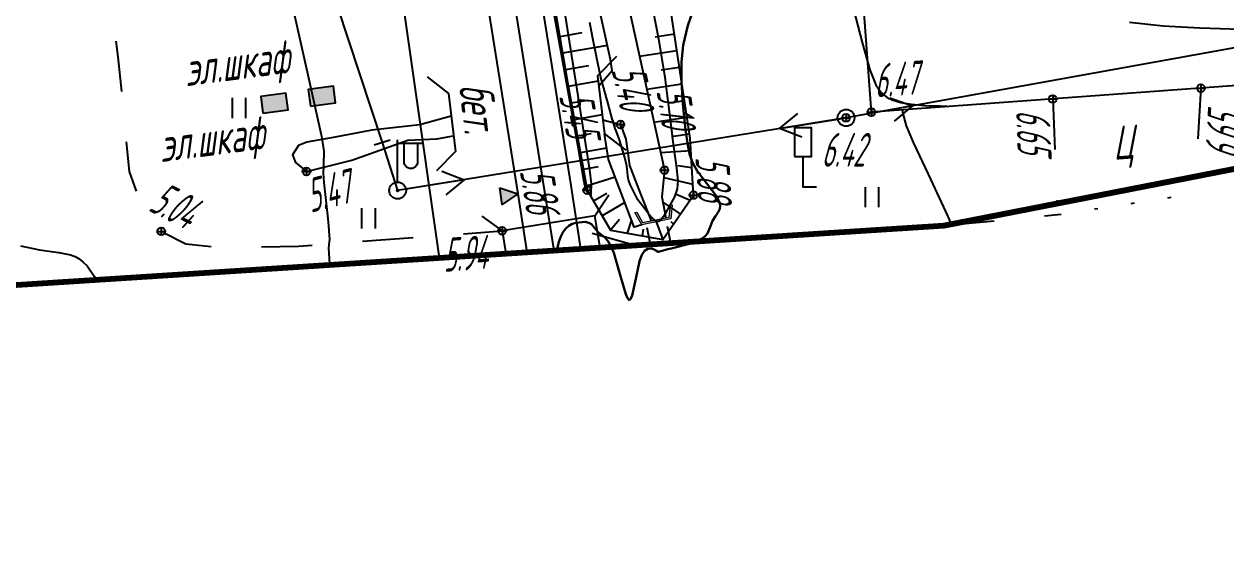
# Model space of a CAD drawing. Extents: x 1233805 to 1234355, y 654698 to 655114.
# Drawn here: x 1234149.97 to 1234185.61, y 654701.92 to 654717.66 of the extents above; entities that cross this region are included whole.
import ezdxf

# ---------------------------------------------------------------- set-up
doc = ezdxf.new("R2010")
doc.units = 0
for name, pattern in [('DASHED', [0.75, 0.5, -0.25]), ('ИИDash_15_15', [3, 1.5, -1.5]), ('ИИDot', [1, 0, -1])]:
    doc.linetypes.add(name, pattern=pattern)
for name, color, linetype, lineweight in [('ИИ_ГИДРОГРАФИЯ', 3, 'Continuous', 25), ('ИИ_ГОРИЗОНТАЛИ_ОСН', 32, 'Continuous', 25), ('ИИ_ГОРИЗОНТАЛИ_УТОЛЩ', 32, 'Continuous', 30), ('ИИ_ДОРОГИ_АД', 7, 'Continuous', 25), ('ИИ_ДОРОГИ_ЖД', 7, 'Continuous', 25), ('ИИ_КАБЕЛЬ_СВЯЗИ', 212, 'Continuous', 25), ('ИИ_ЛЭП_НН', 250, 'Continuous', 25), ('ИИ_ОБОРУДОВАНИЕ', 250, 'Continuous', 25), ('ИИ_ОТКОС', 7, 'Continuous', 25), ('ИИ_ОТМЕТКИ', 7, 'Continuous', 25), ('ИИ_СООРУЖЕНИЕ', 7, 'Continuous', 25), ('ИИ_СТРОЕНИЕ', 7, 'Continuous', 25), ('ИИ_УГОДЬЯ', 7, 'Continuous', 25), ('ИИ_ЭЛЕКТРОКАБЕЛЬ_НН', 240, 'Continuous', 25)]:
    doc.layers.add(name, color=color, linetype=linetype, lineweight=lineweight)
doc.layers.add('Оформление точек', color=7, linetype='Continuous')
doc.styles.add('VNIPISIMPLEXCUR', font='simplex.shx', dxfattribs={"width": 0.8, "oblique": 15})
doc.styles.add('ГОСТ 2.304 КУРСИВ', font='cs_gost2304.shx', dxfattribs={"oblique": 15})
doc.linetypes.add('ИИ051193', pattern='A,4,-2,[22,3dservice.shx,S=1,R=0,X=0,Y=0],8,[22,3dservice.shx,S=1,R=180,X=0,Y=0],-2,4', length=20)
doc.linetypes.add('ИИ05133', pattern='A,4,[4,3dservice.shx,S=0.7,R=0,X=0,Y=0],4,-2', length=10)
doc.linetypes.add('ИИ05155', pattern='A,0,[41,3dservice.shx,S=3,R=0,X=0,Y=0],-12', length=12)
doc.linetypes.add('ИИ052801П', pattern='A,2,[39,3dservice.shx,S=0.8,R=0,X=0,Y=0],2', length=4)

# ---------------------------------------------------------------- blocks, each defined once
blk = doc.blocks.new('ИИ05401')
at = {"color": 0, "linetype": 'Continuous', "lineweight": 25}
for points in [[(-0.4, 1.2), (-0.4, 0)], [(0.4, 1.2), (0.4, 0)]]:
    blk.add_lwpolyline(points, dxfattribs=at)
blk = doc.blocks.new('ИИ0511015')
at = {"linetype": 'Continuous', "lineweight": 25}
blk.add_hatch(color=0, dxfattribs=at).paths.add_polyline_path([(-0.05, 0, 1), (0.05, 0, 1)])
at = {"color": 0, "linetype": 'Continuous', "lineweight": 25, "flags": 128}
for points in [[(0, 0.5), (0, 3)], [(0, 2.806), (1.5, 2.806)], [(1.184, 2.806), (1.184, 1.706), (1.174, 1.617), (1.144, 1.532), (1.096, 1.456), (1.033, 1.393), (0.957, 1.345), (0.873, 1.316), (0.784, 1.306), (0.695, 1.316), (0.61, 1.345), (0.534, 1.393), (0.471, 1.456), (0.423, 1.532), (0.394, 1.617), (0.384, 1.706), (0.384, 2.806)]]:
    blk.add_lwpolyline(points, dxfattribs=at)
at = {"color": 0, "linetype": 'Continuous', "lineweight": 25}
for radius in [0.5, 0.05]:
    blk.add_circle((0, 0), radius, dxfattribs=at)
blk = doc.blocks.new('323_3b_огол_тр_тип_2')
blk.add_hatch(color=0).paths.add_polyline_path([(0, -0.8758), (0, 0.87532), (-0.800013, 1.129863), (-0.800013, 1.024913), (-0.120011, 0.808554), (-0.120011, -0.808534), (-0.800013, -1.024893), (-0.800013, -1.130343)])
at = {"color": 0, "linetype": 'Continuous', "lineweight": 13, "flags": 128}
blk.add_lwpolyline([(-0.8, 1.129846), (0, 0.8753), (0, -0.875815), (-0.8, -1.13036), (-0.8, -1.024906), (-0.12, -0.808542), (-0.12, 0.808542), (-0.8, 1.024906), (-0.8, 1.129846)], close=True, dxfattribs=at)
blk = doc.blocks.new('ИИ051081')
at = {"linetype": 'Continuous', "lineweight": 25}
blk.add_hatch(color=0, dxfattribs=at).paths.add_polyline_path([(-0.05, 0, 1), (0.05, 0, 1)])
at = {"color": 0, "linetype": 'Continuous', "lineweight": 25}
for radius in [0.5, 0.05]:
    blk.add_circle((0, 0), radius, dxfattribs=at)
blk = doc.blocks.new('ИИ052063')
at = {"color": 0, "linetype": 'Continuous', "lineweight": 25, "flags": 128}
blk.add_lwpolyline([(-0.5, 1.8), (-0.5, 1.8), (0.5, 1.8), (0.5, 1.8), (0.5, 3.5), (0.5, 3.5), (-0.5, 3.5), (-0.5, 3.5)], close=True, dxfattribs=at)
blk.add_lwpolyline([(0, 1.8), (0, 0), (0.8, 0)], dxfattribs=at)
blk = doc.blocks.new('ИИ051144')
at = {"color": 0, "linetype": 'Continuous', "lineweight": 25, "flags": 128}
for points in [[(4, 0), (0, 0)], [(2.775, 0.707), (4, 0), (2.775, -0.707)]]:
    blk.add_lwpolyline(points, dxfattribs=at)
blk = doc.blocks.new('ИИ05113')
at = {"linetype": 'Continuous'}
blk.add_hatch(color=0, dxfattribs=at).paths.add_polyline_path([(-0.75, -0.036), (0.75, -0.036), (0.75, 0.964), (-0.75, 0.964)])
at = {"color": 0, "linetype": 'Continuous'}
blk.add_lwpolyline([(-0.75, -0.036), (0.75, -0.036), (0.75, 0.964), (-0.75, 0.964)], close=True, dxfattribs=at)
at = {"style": 'VNIPISIMPLEXCUR', "oblique": 15, "width": 0.8}
blk.add_attdef('NAME', (1.461, -0.036), '', height=2, dxfattribs=at)
blk = doc.blocks.new('ИИ05116')
at = {"color": 0, "linetype": 'Continuous', "lineweight": 25, "flags": 128}
for points in [[(3, 0), (0, 0)], [(3, 0.5), (3, -0.5)]]:
    blk.add_lwpolyline(points, dxfattribs=at)
blk = doc.blocks.new('PICKET')
at = {"color": 0, "linetype": 'Continuous', "lineweight": 25}
for p, q in [((-0.23, 0), (0.23, 0)), ((0, 0.23), (0, -0.23))]:
    blk.add_line(p, q, dxfattribs=at)
blk.add_circle((0, 0), 0.23, dxfattribs=at)
at = {"color": 0, "linetype": 'Continuous', "style": 'VNIPISIMPLEXCUR', "oblique": 15, "width": 0.8}
blk.add_attdef('OTMETKA', (1.25, 0.3), '', height=2, dxfattribs=at)
at = {"color": 8, "linetype": 'Continuous', "style": 'VNIPISIMPLEXCUR', "oblique": 15, "width": 0.8, "flags": 1}
blk.add_attdef('NOMER', (1.25, -2.7), '', height=2, dxfattribs=at)
blk = doc.blocks.new('ИИ05025')
at = {"linetype": 'Continuous', "lineweight": 25}
blk.add_hatch(color=0, dxfattribs=at).paths.add_polyline_path([(0.5, 1), (0, 0), (-0.5, 1)])
at = {"color": 0, "linetype": 'Continuous', "lineweight": 25}
blk.add_lwpolyline([(0.5, 1), (0, 0), (-0.5, 1)], close=True, dxfattribs=at)
at = {"color": 0, "linetype": 'Continuous', "style": 'VNIPISIMPLEXCUR', "oblique": 15, "width": 0.8}
blk.add_attdef('HEIGHT', (1.2, 0), '', height=2, dxfattribs=at)

msp = doc.modelspace()

# ---------------------------------------------------------------- linework, layer by layer
at = {"layer": 'ИИ_ГИДРОГРАФИЯ', "elevation": 5.191, "flags": 128}
msp.add_lwpolyline([(1234167.014, 654715.831), (1234167.412, 654716.284), (1234167.36, 654716.607), (1234166.143, 654722.113), (1234164.976, 654731.638), (1234163.811, 654742.388), (1234162.235, 654755.44), (1234160.213, 654769.898), (1234160.473, 654771.042), (1234161.596, 654770.267), (1234162.446, 654759.987), (1234163.733, 654751.478), (1234164.789, 654742.786), (1234167.084, 654725.711), (1234167.402, 654720.453), (1234168.96, 654713.325), (1234168.888, 654712.54), (1234169.003, 654711.917)], dxfattribs=at)
at = {"layer": 'ИИ_ГИДРОГРАФИЯ', "flags": 128}
for points in [[(1234162.636, 654714.927), (1234161.707, 654714.672), (1234160.281, 654714.508), (1234159.199, 654714.309), (1234158.354, 654714.16), (1234158.113, 654714.054), (1234157.929, 654713.784), (1234158.021, 654713.55), (1234158.347, 654713.288), (1234159.688, 654713.628), (1234161.351, 654714.217), (1234162.21, 654714.253), (1234162.706, 654714.343)], [(1234167.135, 654714.817), (1234167.655, 654714.681), (1234167.82, 654714.244), (1234167.929, 654713.464), (1234168.263, 654712.597), (1234168.566, 654711.826)]]:
    msp.add_lwpolyline(points, dxfattribs=at)
at = {"layer": 'ИИ_ГОРИЗОНТАЛИ_ОСН', "flags": 128}
for points, elevation in [([(1234165.73, 654719.723), (1234166.419, 654715.339), (1234166.469, 654715.029), (1234166.74, 654713.338), (1234166.791, 654712.919), (1234166.786, 654712.838), (1234166.779, 654712.71), (1234166.782, 654712.641), (1234166.778, 654712.561), (1234166.778, 654712.561), (1234166.706, 654712.631), (1234166.696, 654712.645), (1234166.694, 654712.647), (1234166.639, 654712.752), (1234166.584, 654712.975), (1234166.415, 654713.961), (1234166.415, 654713.961), (1234165.95, 654716.543), (1234165.871, 654716.982), (1234164.245, 654725.925)], 5.5), ([(1234157.219, 654721.346), (1234158.167, 654717.125), (1234158.388, 654716.157), (1234158.779, 654714.379), (1234158.788, 654714.334), (1234158.8, 654714.276), (1234158.862, 654713.888), (1234158.851, 654713.462), (1234158.85, 654713.446), (1234158.845, 654713.24), (1234158.864, 654712.958), (1234158.95, 654712.158), (1234158.991, 654711.793), (1234159.026, 654711.274), (1234159.015, 654711.21), (1234158.997, 654711.011), (1234159.032, 654710.547), (1234159.035, 654710.518)], 5.5), ([(1234173.993, 654720.312), (1234174.822, 654717.107), (1234175.05, 654716.299), (1234175.226, 654715.86), (1234175.323, 654715.704), (1234175.432, 654715.582), (1234175.561, 654715.486), (1234175.717, 654715.411), (1234175.969, 654715.335), (1234176.29, 654715.281), (1234176.674, 654715.247), (1234177.145, 654715.231), (1234177.259, 654715.229), (1234177.331, 654715.223), (1234177.303, 654715.213), (1234176.941, 654715.181), (1234176.812, 654715.172), (1234176.77, 654715.169), (1234176.764, 654715.168), (1234176.757, 654715.168)], 6.5), ([(1234168.536, 654718.492), (1234168.788, 654717.218), (1234168.968, 654716.071), (1234169.159, 654714.592), (1234169.212, 654714.164), (1234169.305, 654713.47), (1234169.359, 654713.007), (1234169.341, 654712.769), (1234169.261, 654712.54), (1234169.064, 654712.181), (1234169.029, 654712.123), (1234168.971, 654712.018), (1234168.936, 654711.955), (1234168.858, 654711.851), (1234168.788, 654711.805), (1234168.717, 654711.817), (1234168.627, 654711.886), (1234168.625, 654711.887), (1234168.62, 654711.892), (1234168.501, 654712.02), (1234168.43, 654712.114), (1234168.305, 654712.274), (1234168.266, 654712.316), (1234168.169, 654712.45), (1234167.949, 654712.901), (1234167.897, 654713.036), (1234167.876, 654713.152), (1234167.863, 654713.271), (1234167.843, 654713.445), (1234167.785, 654713.704), (1234167.624, 654714.23), (1234167.526, 654714.489), (1234167.497, 654714.559), (1234167.426, 654714.807), (1234167.425, 654714.808), (1234167.285, 654715.333), (1234167.242, 654715.473), (1234167.064, 654716.117), (1234166.825, 654717.279), (1234166.824, 654717.283), (1234166.744, 654717.7)], 5.5), ([(1234182.748, 654717.717), (1234183.746, 654717.61), (1234184.839, 654717.542), (1234186.045, 654717.51)], 7), ([(1234176.01, 654715.113), (1234176.031, 654715.008), (1234176.133, 654714.642), (1234176.346, 654714.123), (1234176.778, 654713.21), (1234177.369, 654711.953), (1234177.459, 654711.725)], 6.5), ([(1234149.868, 654711.087), (1234150.432, 654710.965), (1234150.989, 654710.884), (1234151, 654710.882), (1234151.346, 654710.818), (1234151.482, 654710.766), (1234151.606, 654710.696), (1234151.726, 654710.603), (1234151.84, 654710.487), (1234152.052, 654710.183), (1234152.107, 654710.074)], 5)]:
    msp.add_lwpolyline(points, dxfattribs=dict(at, elevation=elevation))
at = {"layer": 'ИИ_ГОРИЗОНТАЛИ_УТОЛЩ', "elevation": 6, "flags": 128}
msp.add_lwpolyline([(1234169.898, 654718.323), (1234169.652, 654717.611), (1234169.52, 654717.034), (1234169.469, 654716.528), (1234169.463, 654715.945), (1234169.501, 654715.289), (1234169.585, 654714.526), (1234169.652, 654714.065), (1234169.717, 654713.767), (1234169.805, 654713.53), (1234169.931, 654713.309), (1234170.211, 654712.942), (1234170.474, 654712.6), (1234170.591, 654712.381), (1234170.611, 654712.278), (1234170.599, 654712.179), (1234170.558, 654712.082), (1234170.476, 654711.962), (1234170.387, 654711.828), (1234170.328, 654711.667), (1234170.237, 654711.447), (1234170.171, 654711.369), (1234170.083, 654711.302), (1234169.939, 654711.228), (1234169.742, 654711.156), (1234169.161, 654711.007), (1234169.066, 654710.985), (1234168.785, 654710.907), (1234168.777, 654710.903), (1234168.725, 654710.932), (1234168.724, 654710.933), (1234168.66, 654710.976), (1234168.574, 654711.002), (1234168.465, 654710.999), (1234168.373, 654710.937), (1234168.293, 654710.813), (1234168.224, 654710.626), (1234168.113, 654710.11), (1234168.002, 654709.607), (1234167.956, 654709.502), (1234167.911, 654709.478), (1234167.866, 654709.529), (1234167.813, 654709.653), (1234167.662, 654710.182), (1234167.46, 654710.872), (1234167.375, 654711.072), (1234167.28, 654711.231), (1234167.176, 654711.352), (1234167.048, 654711.452), (1234166.995, 654711.49), (1234166.887, 654711.62), (1234166.796, 654711.729), (1234166.714, 654711.77), (1234166.607, 654711.791), (1234166.343, 654711.77), (1234166.221, 654711.734), (1234166.121, 654711.68), (1234166.033, 654711.601), (1234165.955, 654711.497), (1234165.887, 654711.365), (1234165.828, 654711.204), (1234165.773, 654710.949)], dxfattribs=at)
at = {"layer": 'ИИ_ДОРОГИ_АД', "linetype": 'ИИDash_15_15', "flags": 128}
for points in [[(1234126.689, 654829.676), (1234127.329, 654829.972), (1234126.461, 654834.29), (1234126.777, 654834.512), (1234127.586, 654835.242), (1234127.29, 654837.879), (1234127.963, 654838.038), (1234125.426, 654845.827), (1234121.162, 654859.631), (1234118.578, 654867.881), (1234117.484, 654867.484), (1234116.967, 654867.881), (1234114.14, 654876.439), (1234115.869, 654876.956), (1234115.273, 654879.282), (1234114.57, 654879.467), (1234113.645, 654880.942), (1234113.021, 654884.241), (1234113.94, 654884.788), (1234112.99, 654888.387), (1234114.879, 654888.946), (1234116.065, 654888.425), (1234118.629, 654878.4), (1234120.638, 654871.643), (1234123.012, 654863.843), (1234125.938, 654854.842), (1234128.862, 654845.213), (1234131.822, 654836.098), (1234135.471, 654824.271), (1234140.427, 654806.922), (1234142.885, 654797.638), (1234146.516, 654784.081), (1234150.041, 654771.441), (1234150.666, 654769.382), (1234150.897, 654767.608), (1234151.142, 654764.927), (1234152.168, 654751.971), (1234152.086, 654749.149), (1234150.241, 654749.149), (1234149.545, 654748.878), (1234149.287, 654747.691), (1234149.485, 654744.069), (1234150.31, 654734.021), (1234151.83, 654725.792), (1234152.363, 654719.609), (1234152.756, 654716.684), (1234153.087, 654713.292), (1234153.459, 654712.216), (1234154.038, 654711.513), (1234154.765, 654711.141), (1234155.983, 654711.024), (1234158.109, 654711.076), (1234164.149, 654711.529)], [(1234184.869, 654715.758), (1234184.711, 654713.142)], [(1234180.475, 654715.438), (1234180.609, 654712.34)], [(1234177.241, 654711.682), (1234180.624, 654712.012)], [(1234166.822, 654711.461), (1234167.956, 654711.147), (1234168.526, 654711.125)]]:
    msp.add_lwpolyline(points, dxfattribs=at)
at = {"layer": 'ИИ_ДОРОГИ_АД', "linetype": 'ИИDot', "flags": 128}
msp.add_lwpolyline([(1234180.624, 654712.012), (1234184.64, 654712.623)], dxfattribs=at)
at = {"layer": 'ИИ_ДОРОГИ_ЖД', "linetype": 'ИИ05155', "flags": 128}
msp.add_lwpolyline([(1234116.703, 654895.026), (1234117.884, 654890.683), (1234120.817, 654880.456), (1234125.957, 654863.155), (1234128.162, 654855.915), (1234130.565, 654847.997), (1234134.692, 654834.066), (1234138.925, 654819.41), (1234140.64, 654813.158), (1234144.287, 654799.907), (1234148.569, 654784.148), (1234151.118, 654774.862), (1234155.195, 654760.234), (1234157.779, 654750.92), (1234158.424, 654748.494), (1234159.125, 654745.799), (1234160.408, 654740.598), (1234161.345, 654736.214), (1234161.965, 654733.178), (1234162.686, 654729.383), (1234163.478, 654724.756), (1234165.395, 654712.747), (1234165.679, 654710.943)], dxfattribs=at)
at = {"layer": 'ИИ_ДОРОГИ_ЖД'}
for points in [[(1234117.47, 654895.234), (1234118.65, 654890.897), (1234121.58, 654880.679), (1234126.719, 654863.384), (1234128.922, 654856.146), (1234131.326, 654848.225), (1234135.455, 654834.29), (1234139.69, 654819.626), (1234141.407, 654813.368), (1234145.054, 654800.116), (1234149.336, 654784.357), (1234151.885, 654775.074), (1234155.961, 654760.446), (1234158.547, 654751.124), (1234159.193, 654748.696), (1234159.896, 654745.994), (1234161.183, 654740.776), (1234162.124, 654736.377), (1234162.745, 654733.332), (1234163.469, 654729.525), (1234164.263, 654724.886), (1234166.18, 654712.872), (1234166.476, 654710.994)], [(1234115.936, 654894.817), (1234117.118, 654890.469), (1234120.054, 654880.233), (1234125.196, 654862.926), (1234127.401, 654855.683), (1234129.803, 654847.769), (1234133.929, 654833.843), (1234138.159, 654819.195), (1234139.873, 654812.948), (1234143.52, 654799.697), (1234147.802, 654783.938), (1234150.352, 654774.65), (1234154.429, 654760.021), (1234157.011, 654750.716), (1234157.656, 654748.292), (1234158.355, 654745.603), (1234159.633, 654740.419), (1234160.567, 654736.052), (1234161.185, 654733.024), (1234161.904, 654729.242), (1234162.694, 654724.626), (1234164.61, 654712.623), (1234164.882, 654710.892)], [(1234166.899, 654711.97), (1234167.314, 654712.592)], [(1234163.544, 654711.967), (1234164.149, 654711.529)], [(1234167.05, 654711.03), (1234166.899, 654711.97), (1234164.149, 654711.529), (1234164.258, 654710.852)]]:
    msp.add_lwpolyline(points, dxfattribs=at)
at = {"layer": 'ИИ_КАБЕЛЬ_СВЯЗИ', "linetype": 'ИИ05133', "flags": 128}
msp.add_lwpolyline([(1234093.557, 654957.838), (1234120.737, 654959.921), (1234136.158, 654888.894), (1234151.947, 654813.869), (1234159.658, 654769.277), (1234148.525, 654766.836), (1234160.687, 654721.894), (1234162.284, 654710.725)], dxfattribs=at)
at = {"layer": 'ИИ_ЛЭП_НН', "flags": 128}
msp.add_lwpolyline([(1234210.181, 654726.963), (1234193.271, 654718.285), (1234174.346, 654714.88), (1234161.049, 654712.723)], dxfattribs=at)
at = {"layer": 'ИИ_ОТКОС'}
for p, q in [((1234166.508, 654717.396, 5.71), (1234165.855, 654717.283, 5.71)), ((1234168.684, 654717.283, 5.71), (1234169.254, 654717.369, 5.71)), ((1234167.269, 654717.019, 5.71), (1234165.939, 654716.791, 5.71)), ((1234168.221, 654716.708, 5.71), (1234169.328, 654716.875, 5.71)), ((1234166.704, 654716.415, 5.71), (1234166.024, 654716.298, 5.71)), ((1234168.865, 654716.3, 5.71), (1234169.403, 654716.381, 5.71)), ((1234166.998, 654715.967, 5.71), (1234166.11, 654715.806, 5.71)), ((1234168.434, 654715.729, 5.71), (1234169.477, 654715.886, 5.71)), ((1234166.686, 654715.397, 5.71), (1234166.199, 654715.314, 5.71)), ((1234169.047, 654715.316, 5.71), (1234169.552, 654715.392, 5.71)), ((1234167.116, 654714.972, 5.71), (1234166.288, 654714.822, 5.71)), ((1234168.648, 654714.75, 5.71), (1234169.626, 654714.898, 5.71)), ((1234166.787, 654714.404, 5.71), (1234166.377, 654714.33, 5.71)), ((1234169.228, 654714.332, 5.71), (1234169.701, 654714.403, 5.71)), ((1234167.247, 654713.98, 5.71), (1234166.466, 654713.838, 5.71)), ((1234168.845, 654713.852, 5.71), (1234169.742, 654713.906, 5.71)), ((1234167, 654713.427, 5.71), (1234166.556, 654713.346, 5.71)), ((1234169.362, 654713.468, 5.71), (1234169.772, 654713.407, 5.71)), ((1234167.497, 654713.119, 5.71), (1234166.645, 654712.855, 5.71)), ((1234168.94, 654713.108, 5.71), (1234169.801, 654712.908, 5.71)), ((1234167.253, 654712.64, 5.71), (1234166.857, 654712.408, 5.71)), ((1234169.29, 654712.624, 5.71), (1234169.719, 654712.44, 5.71)), ((1234167.783, 654712.371, 5.71), (1234167.109, 654711.977, 5.71)), ((1234168.917, 654712.383, 5.71), (1234169.436, 654712.027, 5.71)), ((1234167.624, 654711.868, 5.71), (1234167.361, 654711.545, 5.71)), ((1234167.982, 654711.851, 5.71), (1234167.853, 654711.458, 5.71)), ((1234168.72, 654711.797), (1234168.917, 654711.269, 5.71)), ((1234169.148, 654711.807, 5.71), (1234169.228, 654711.724, 5.71)), ((1234168.332, 654711.582, 5.71), (1234168.296, 654711.379, 5.71))]:
    msp.add_line(p, q, dxfattribs=at)
at = {"layer": 'ИИ_ОТКОС', "elevation": 5.71}
msp.add_lwpolyline([(1234161.289, 654749.082), (1234161.955, 654743.008), (1234162.953, 654736.974), (1234164.006, 654728.909), (1234165.047, 654721.989), (1234166.086, 654715.938), (1234166.667, 654712.732), (1234167.361, 654711.545), (1234167.361, 654711.545), (1234168.917, 654711.269), (1234169.82, 654712.588), (1234169.72, 654714.275), (1234168.766, 654720.606), (1234168.199, 654726.322), (1234167.782, 654731.332), (1234166.431, 654739.012), (1234165.444, 654747.256), (1234164.923, 654758.818)], dxfattribs=at)
at = {"layer": 'ИИ_СООРУЖЕНИЕ', "linetype": 'DASHED'}
for p, q in [((1234169.154, 654711.165), (1234169.015, 654711.856)), ((1234168.549, 654711.126), (1234168.426, 654711.738))]:
    msp.add_line(p, q, dxfattribs=at)
at = {"layer": 'ИИ_СООРУЖЕНИЕ', "flags": 128}
for points in [[(1234167.54, 654716.699), (1234166.98, 654716.124), (1234167.183, 654714.408), (1234167.82, 654713.918)], [(1234161.92, 654716.089), (1234162.557, 654715.599), (1234162.76, 654713.883), (1234162.199, 654713.308)]]:
    msp.add_lwpolyline(points, dxfattribs=at)
at = {"layer": 'ИИ_СООРУЖЕНИЕ', "linetype": 'ИИ052801П', "flags": 128}
msp.add_lwpolyline([(1234168.292, 654711.707), (1234168.063, 654711.64), (1234167.298, 654713.64), (1234167.183, 654714.408)], dxfattribs=at)
at = {"layer": 'ИИ_СТРОЕНИЕ'}
msp.add_lwpolyline([(1234174.532, 654722.794), (1234189.165, 654723.859), (1234190.781, 654723.977), (1234191.345, 654716.23), (1234175.096, 654715.047)], close=True, dxfattribs=at)
at = {"layer": 'ИИ_ЭЛЕКТРОКАБЕЛЬ_НН', "linetype": 'ИИ051193', "flags": 128}
msp.add_lwpolyline([(1234152.228, 654739.488), (1234160.587, 654714.15)], dxfattribs=at)
at = {"layer": 'Оформление точек', "color": 41, "lineweight": 80}
msp.add_lwpolyline([(1234024.617, 654701.92), (1234177.241, 654711.682), (1234295.345, 654734.761), (1234323.422, 654753.319), (1234327.972, 654819.626), (1234312.866, 654855.488), (1234309.369, 654887.84), (1234283.108, 654912.091), (1234263.065, 654936.588)], dxfattribs=at)

# ---------------------------------------------------------------- block references
at = {"layer": 'ИИ_ДОРОГИ_АД', "xscale": 0.5, "yscale": 0.5, "zscale": 0.5}
msp.add_blockref('ИИ052063', (1234173.068, 654712.832), dxfattribs=at)
at = {"layer": 'ИИ_ДОРОГИ_ЖД'}
ref = msp.add_blockref('ИИ05025', (1234164.611, 654712.624, 5.857), dxfattribs=dict(at, xscale=0.4999999999999993, yscale=0.4999999999999993, zscale=0.4999999999999993, rotation=97.99042930734056))
ref.add_attrib('OTMETKA', '5.86', (1234164.669, 654713.296, 5.857), dxfattribs={"layer": '0', "linetype": 'Continuous', "height": 1, "rotation": 278.933, "style": 'ГОСТ 2.304 КУРСИВ', "oblique": 15, "width": 0.65})
at = {"layer": 'ИИ_ЛЭП_НН'}
for name, p, xscale, yscale, zscale, rotation in [('ИИ051144', (1234174.346, 654714.88), 0.4999999999999997, 0.4999999999999997, 0.4999999999999997, 10.19879772326805), ('ИИ051144', (1234174.346, 654714.88), 0.4999999999999997, 0.4999999999999997, 0.4999999999999997, 189.213010418366), ('ИИ05116', (1234161.049, 654712.723), 0.4999999999999998, 0.4999999999999998, 0.4999999999999998, 107.9375787466598), ('ИИ051144', (1234161.049, 654712.723), 0.4999999999999997, 0.4999999999999997, 0.4999999999999997, 9.213010418425382)]:
    msp.add_blockref(name, p, dxfattribs=dict(at, xscale=xscale, yscale=yscale, zscale=zscale, rotation=rotation))
at = {"layer": 'ИИ_ЛЭП_НН', "xscale": 0.5, "yscale": 0.5, "zscale": 0.5}
for name, p in [('ИИ051081', (1234174.346, 654714.88, -11.67)), ('ИИ0511015', (1234161.049, 654712.723, -11.67))]:
    msp.add_blockref(name, p, dxfattribs=at)
at = {"layer": 'ИИ_ОБОРУДОВАНИЕ'}
ref = msp.add_blockref('ИИ05113', (1234158.833, 654715.29, 3.152), dxfattribs=dict(at, xscale=0.4999999999999999, yscale=0.4999999999999999, zscale=0.4999999999999999, rotation=7.430057394839198))
ref.add_attrib('NAME', 'эл.шкаф', (1234154.79, 654715.814, 3.152), dxfattribs={"layer": '0', "height": 1, "rotation": 7.4301, "style": 'ГОСТ 2.304 КУРСИВ', "oblique": 15, "width": 0.8})
ref = msp.add_blockref('ИИ05113', (1234157.424, 654715.084, 3.152), dxfattribs=dict(at, xscale=0.4999999999999999, yscale=0.4999999999999999, zscale=0.4999999999999999, rotation=7.430057394839198))
ref.add_attrib('NAME', 'эл.шкаф', (1234154.044, 654713.564, 3.152), dxfattribs={"layer": '0', "height": 1, "rotation": 7.4301, "style": 'ГОСТ 2.304 КУРСИВ', "oblique": 15, "width": 0.8})
at = {"layer": 'ИИ_ОТМЕТКИ'}
ref = msp.add_blockref('PICKET', (1234175.096, 654715.047, 6.47), dxfattribs=dict(at, xscale=0.5, yscale=0.5, zscale=0.5))
ref.add_attrib('OTMETKA', '6.47', (1234175.204, 654715.478, 6.47), dxfattribs={"layer": '0', "color": 0, "linetype": 'Continuous', "height": 1, "rotation": 4.1648, "style": 'ГОСТ 2.304 КУРСИВ', "oblique": 15, "width": 0.65})
ref = msp.add_blockref('PICKET', (1234167.655, 654714.681, 5.403), dxfattribs=dict(at, xscale=0.5, yscale=0.5, zscale=0.5))
ref.add_attrib('OTMETKA', '5.40', (1234167.386, 654716.303, 5.403), dxfattribs={"layer": '0', "color": 0, "linetype": 'Continuous', "height": 1, "rotation": 282.3295, "style": 'ГОСТ 2.304 КУРСИВ', "oblique": 15, "width": 0.65})
ref = msp.add_blockref('PICKET', (1234184.869, 654715.758, 6.65), dxfattribs=dict(at, xscale=0.5, yscale=0.5, zscale=0.5))
ref.add_attrib('OTMETKA', '6.65', (1234185.99, 654713.643, 6.65), dxfattribs={"layer": '0', "color": 0, "linetype": 'Continuous', "height": 1, "rotation": 86.543, "style": 'ГОСТ 2.304 КУРСИВ', "oblique": 15, "width": 0.65})
ref = msp.add_blockref('PICKET', (1234166.667, 654712.732, 5.45), dxfattribs=dict(at, xscale=0.5, yscale=0.5, zscale=0.5))
ref.add_attrib('OTMETKA', '5.45', (1234165.836, 654715.532, 5.45), dxfattribs={"layer": '0', "color": 0, "linetype": 'Continuous', "height": 1, "rotation": 280.2808, "style": 'ГОСТ 2.304 КУРСИВ', "oblique": 15, "width": 0.65})
ref = msp.add_blockref('PICKET', (1234168.96, 654713.325, 5.099), dxfattribs=dict(at, xscale=0.5, yscale=0.5, zscale=0.5))
ref.add_attrib('OTMETKA', '5.10', (1234168.723, 654715.673, 5.099), dxfattribs={"layer": '0', "color": 0, "linetype": 'Continuous', "height": 1, "rotation": 278.5703, "style": 'ГОСТ 2.304 КУРСИВ', "oblique": 15, "width": 0.65})
ref = msp.add_blockref('PICKET', (1234180.475, 654715.438, 6.65), dxfattribs=dict(at, xscale=0.5, yscale=0.5, zscale=0.5))
ref.add_attrib('OTMETKA', '6.65', (1234179.383, 654715.108, 6.65), dxfattribs={"layer": '0', "color": 0, "linetype": 'Continuous', "height": 1, "rotation": 272.4918, "style": 'ГОСТ 2.304 КУРСИВ', "oblique": 15, "width": 0.65})
ref = msp.add_blockref('PICKET', (1234174.346, 654714.88, 6.423), dxfattribs=dict(at, xscale=0.5, yscale=0.5, zscale=0.5))
ref.add_attrib('OTMETKA', '6.42', (1234173.615, 654713.431, 6.423), dxfattribs={"layer": '0', "color": 0, "linetype": 'Continuous', "height": 1, "style": 'ГОСТ 2.304 КУРСИВ', "oblique": 15, "width": 0.65})
ref = msp.add_blockref('PICKET', (1234169.82, 654712.588, 5.881), dxfattribs=dict(at, xscale=0.5, yscale=0.5, zscale=0.5))
ref.add_attrib('OTMETKA', '5.88', (1234169.879, 654713.712, 5.881), dxfattribs={"layer": '0', "color": 0, "linetype": 'Continuous', "height": 1, "rotation": 273.3918, "style": 'ГОСТ 2.304 КУРСИВ', "oblique": 15, "width": 0.65})
ref = msp.add_blockref('PICKET', (1234158.347, 654713.288, 5.466), dxfattribs=dict(at, xscale=0.5, yscale=0.5, zscale=0.5))
ref.add_attrib('OTMETKA', '5.47', (1234158.471, 654712.06, 5.466), dxfattribs={"layer": '0', "color": 0, "linetype": 'Continuous', "height": 1, "rotation": 14.2473, "style": 'ГОСТ 2.304 КУРСИВ', "oblique": 15, "width": 0.65})
ref = msp.add_blockref('PICKET', (1234154.038, 654711.513, 5.035), dxfattribs=dict(at, xscale=0.5, yscale=0.5, zscale=0.5))
ref.add_attrib('OTMETKA', '5.04', (1234153.627, 654712.14, 5.035), dxfattribs={"layer": '0', "color": 0, "linetype": 'Continuous', "height": 1, "rotation": 332.8724, "style": 'ГОСТ 2.304 КУРСИВ', "oblique": 15, "width": 0.65})
ref = msp.add_blockref('PICKET', (1234164.149, 654711.529, 5.939), dxfattribs=dict(at, xscale=0.5, yscale=0.5, zscale=0.5))
ref.add_attrib('OTMETKA', '5.94', (1234162.421, 654710.309, 5.939), dxfattribs={"layer": '0', "color": 0, "linetype": 'Continuous', "height": 1, "rotation": 4.2837, "style": 'ГОСТ 2.304 КУРСИВ', "oblique": 15, "width": 0.65})
at = {"layer": 'ИИ_СООРУЖЕНИЕ', "xscale": 0.4999999999999999, "yscale": 0.4999999999999999, "zscale": 0.4999999999999999, "rotation": 281.7794444444444}
msp.add_blockref('323_3b_огол_тр_тип_2', (1234168.721, 654711.797), dxfattribs=at)
at = {"layer": 'ИИ_УГОДЬЯ', "xscale": 0.5, "yscale": 0.5, "zscale": 0.5}
for p in [(1234156.341, 654714.871), (1234175.108, 654712.227), (1234160.18, 654711.601)]:
    msp.add_blockref('ИИ05401', p, dxfattribs=at)

# ---------------------------------------------------------------- texts
at = {"layer": 'ИИ_ДОРОГИ_АД', "style": 'ГОСТ 2.304 КУРСИВ', "oblique": 15, "width": 0.8}
msp.add_text('Ц', height=1, rotation=4.1648, dxfattribs=at).set_placement((1234182.286, 654713.632))
at = {"layer": 'ИИ_СООРУЖЕНИЕ', "style": 'ГОСТ 2.304 КУРСИВ', "oblique": 15, "width": 0.8}
msp.add_text('бет.', height=1, rotation=276.7616, dxfattribs=at).set_placement((1234162.866, 654715.842))

doc.saveas('drawing.dxf')
